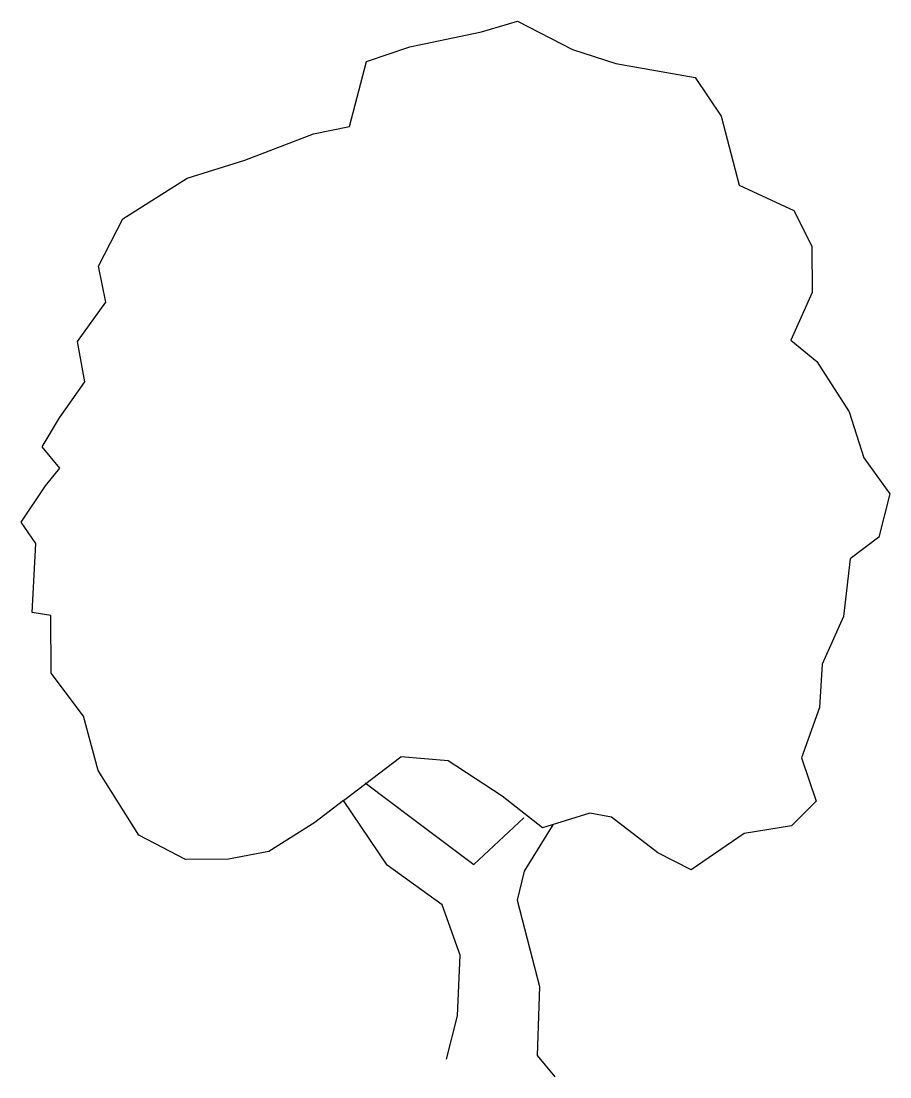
# Model space of a CAD drawing. Extents: x 116.4 to 117.65, y -28.26 to -26.73.
import ezdxf

# ---------------------------------------------------------------- set-up
doc = ezdxf.new("R2010")
doc.units = 0
doc.header["$LTSCALE"] = 100
doc.header["$MEASUREMENT"] = 0
doc.layers.add('P-ARVORE', color=2, linetype='CONTINUOUS')
doc.layers.add('VEG', color=2, linetype='CONTINUOUS')

# ---------------------------------------------------------------- blocks, each defined once
blk = doc.blocks.new('ARV102')
at = {"layer": 'VEG'}
for p, q in [((0.0033, 4.5748), (0.1606, 4.6211)), ((0.1606, 4.6211), (0.4003, 4.4968)), ((-0.3116, 4.5093), (0.0033, 4.5748)), ((-0.5003, 4.4447), (-0.3116, 4.5093)), ((0.4003, 4.4968), (0.59, 4.4352)), ((-0.5747, 4.1603), (-0.5003, 4.4447)), ((0.59, 4.4352), (0.9374, 4.3749)), ((0.9374, 4.3749), (1.0514, 4.2046)), ((-0.7321, 4.1275), (-0.5747, 4.1603)), ((1.0514, 4.2046), (1.1303, 3.9034)), ((-1.0331, 4.0126), (-0.7321, 4.1275)), ((-1.2847, 3.934), (-1.0331, 4.0126)), ((-1.5672, 3.7561), (-1.2847, 3.934)), ((1.1303, 3.9034), (1.37, 3.7926)), ((1.37, 3.7926), (1.4478, 3.6355)), ((-1.6737, 3.548), (-1.5672, 3.7561)), ((1.4478, 3.6355), (1.4494, 3.4328)), ((-1.6409, 3.3906), (-1.6737, 3.548)), ((1.4494, 3.4328), (1.3564, 3.2248)), ((-1.7657, 3.2184), (-1.6409, 3.3906)), ((-1.7328, 3.043), (-1.7657, 3.2184)), ((1.3564, 3.2248), (1.4698, 3.1311)), ((1.4698, 3.1311), (1.6111, 2.9115)), ((-1.8442, 2.8844), (-1.7328, 3.043)), ((1.6111, 2.9115), (1.6758, 2.7092)), ((-1.9198, 2.7577), (-1.8442, 2.8844)), ((-1.8424, 2.6637), (-1.9198, 2.7577)), ((1.6758, 2.7092), (1.7897, 2.5524)), ((-1.9049, 2.5866), (-1.8424, 2.6637)), ((-2.0118, 2.4281), (-1.9049, 2.5866)), ((1.7897, 2.5524), (1.7416, 2.3628)), ((-1.948, 2.334), (-2.0118, 2.4281)), ((1.7416, 2.3628), (1.6162, 2.2673)), ((-1.9636, 2.032), (-1.948, 2.334)), ((1.6162, 2.2673), (1.5866, 2.0147)), ((-1.8824, 2.0191), (-1.9636, 2.032)), ((-1.8805, 1.7668), (-1.8824, 2.0191)), ((1.5866, 2.0147), (1.4936, 1.8068)), ((1.4936, 1.8068), (1.4816, 1.6174)), ((-1.7393, 1.5787), (-1.8805, 1.7668)), ((1.4816, 1.6174), (1.4022, 1.3961)), ((-1.6744, 1.3404), (-1.7393, 1.5787)), ((-0.6011, 1.2092), (-0.3503, 1.4004)), ((-0.143, 1.384), (-0.3503, 1.4004)), ((1.4022, 1.3961), (1.4668, 1.2074)), ((-1.4965, 1.058), (-1.6744, 1.3404)), ((0.0925, 1.2281), (-0.143, 1.384)), ((-0.5071, 1.2865), (-0.2987, 1.1305)), ((-0.6011, 1.2092), (-0.7265, 1.1136)), ((-0.4097, 0.9268), (-0.6011, 1.2092)), ((0.2693, 1.0898), (0.0925, 1.2281)), ((1.4668, 1.2074), (1.3595, 1.0984)), ((-0.7265, 1.1136), (-0.9283, 0.9859)), ((-0.2987, 1.1305), (-0.0313, 0.9298)), ((-0.0313, 0.9298), (0.1879, 1.1343)), ((0.4761, 1.1545), (0.2693, 1.0898)), ((0.5708, 1.1373), (0.4761, 1.1545)), ((0.7748, 0.9812), (0.5708, 1.1373)), ((0.3143, 1.1037), (0.1897, 0.9)), ((1.1525, 1.0652), (0.9195, 0.9057)), ((1.3595, 1.0984), (1.1525, 1.0652)), ((-1.2929, 0.9515), (-1.4965, 1.058)), ((-0.9283, 0.9859), (-1.1037, 0.9529)), ((0.9195, 0.9057), (0.7748, 0.9812)), ((-1.1037, 0.9529), (-1.2929, 0.9515)), ((-0.1696, 0.753), (-0.4097, 0.9268)), ((0.1897, 0.9), (0.1592, 0.7736)), ((-0.0912, 0.5329), (-0.1696, 0.753)), ((0.1592, 0.7736), (0.2567, 0.3959)), ((-0.1027, 0.267), (-0.0912, 0.5329)), ((0.2567, 0.3959), (0.2456, 0.094)), ((-0.1507, 0.0774), (-0.1027, 0.267)), ((0.2456, 0.094), (0.3229, 0))]:
    blk.add_line(p, q, dxfattribs=at)

msp = doc.modelspace()

# ---------------------------------------------------------------- block references
at = {"layer": 'P-ARVORE', "linetype": 'CONTINUOUS', "xscale": 0.33, "yscale": 0.33, "zscale": 0.33}
msp.add_blockref('ARV102', (117.0637, -28.2555), dxfattribs=at)

doc.saveas('drawing.dxf')
